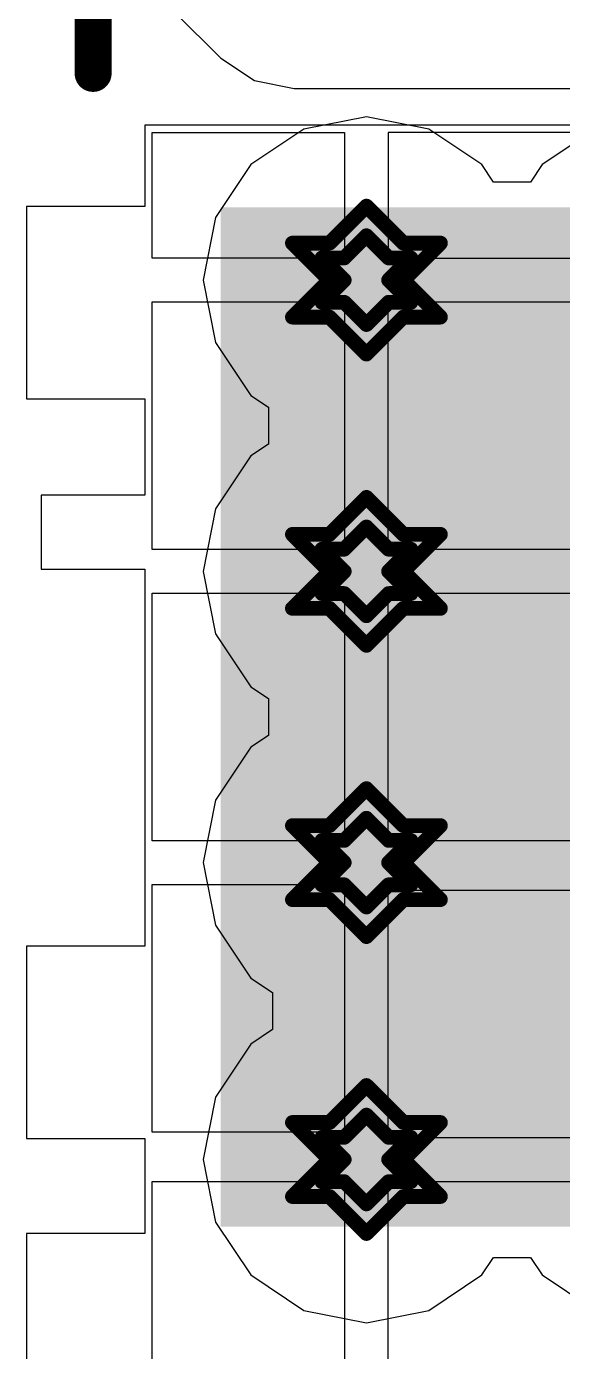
# Model space of a CAD drawing. Header units: millimetres. Extents: x 5 to 399, y 5 to 287.
# Drawn here: x 208.13 to 209.97, y 158.764 to 163.313 of the extents above; entities that cross this region are included whole.
import ezdxf

# ---------------------------------------------------------------- set-up
doc = ezdxf.new("R2010")
doc.units = ezdxf.units.MM
for name, color, linetype in [('DrillDrawing', 1, 'Continuous'), ('MidLayer1', 16, 'Continuous'), ('MidLayer2', 76, 'Continuous'), ('TopLayer', 1, 'Continuous'), ('TopOverlay', 2, 'Continuous'), ('TopPaste', 8, 'Continuous'), ('TopSolder', 216, 'Continuous')]:
    doc.layers.add(name, color=color, linetype=linetype)

# ---------------------------------------------------------------- blocks, each defined once
blk = doc.blocks.new('PQFN_8_MULTI_291')
at = {"layer": 'TopLayer'}
for p, q in [((2.667, 1.7732), (2.667, 2.586)), ((2.2606, 1.4478), (2.2606, 1.7732)), ((2.2606, 1.7732), (2.667, 1.7732)), ((2.667, 1.4478), (2.2606, 1.4478)), ((2.667, 0.7874), (2.667, 1.4478)), ((2.2606, -0.508), (2.2606, 0.7874)), ((2.2606, 0.7874), (2.667, 0.7874)), ((2.6162, -0.508), (2.2606, -0.508)), ((2.6162, -0.762), (2.6162, -0.508)), ((2.2606, -1.0922), (2.2606, -0.762)), ((2.2606, -0.762), (2.6162, -0.762)), ((2.667, -1.0922), (2.2606, -1.0922)), ((2.667, -1.7526), (2.667, -1.0922)), ((2.2605, -2.032), (2.2605, -1.7526)), ((2.2605, -1.7526), (2.667, -1.7526)), ((-2.2605, -2.032), (2.2605, -2.032))]:
    blk.add_line(p, q, dxfattribs=at)
blk.add_solid([(-2, -1.75), (2, -1.75), (-2, 1.75), (2, 1.75)], dxfattribs=at)
at = {"layer": 'TopOverlay', "const_width": 0.127}
blk.add_lwpolyline([(2.4384, -2.2098), (2.4384, -2.667)], dxfattribs=at)
at = {"layer": 'TopOverlay', "const_width": 0.0635}
blk.add_lwpolyline([(2.4066, -2.2098, 1), (2.4701, -2.2098, 1)], format="xyb", close=True, dxfattribs=at)
at = {"layer": 'TopPaste'}
for p, q in [((1.425, 2.4444), (1.425, 1.5944)), ((1.575, 1.5944), (1.575, 2.4444)), ((2.2352, 2.4444), (2.2352, 1.5944)), ((1.425, 1.5944), (0.575, 1.5944)), ((2.2352, 1.5944), (1.575, 1.5944)), ((0.575, 1.4444), (1.425, 1.4444)), ((1.425, 1.4444), (1.425, 0.5944)), ((1.575, 0.575), (1.575, 1.425)), ((1.575, 1.425), (2.2352, 1.425)), ((2.2352, 1.425), (2.2352, 0.575)), ((1.425, 0.5944), (0.575, 0.5944)), ((2.2352, 0.575), (1.575, 0.575)), ((0.575, 0.425), (1.425, 0.425)), ((1.425, 0.425), (1.425, -0.425)), ((1.575, -0.425), (1.575, 0.425)), ((1.575, 0.425), (2.2352, 0.425)), ((2.2352, 0.425), (2.2352, -0.425)), ((1.425, -0.425), (0.575, -0.425)), ((2.2352, -0.425), (1.575, -0.425)), ((0.575, -0.575), (1.425, -0.575)), ((1.425, -0.575), (1.425, -1.425)), ((1.575, -1.425), (1.575, -0.575)), ((1.575, -0.575), (2.2352, -0.575)), ((2.2352, -0.575), (2.2352, -1.425)), ((1.425, -1.425), (0.575, -1.425)), ((2.2352, -1.425), (1.575, -1.425)), ((1.425, -1.575), (0.575, -1.575)), ((1.425, -2.0066), (1.425, -1.575)), ((1.575, -2.0066), (1.575, -1.575)), ((1.575, -1.575), (2.2352, -1.575)), ((2.2352, -1.575), (2.2352, -2.0066)), ((0.575, -2.0066), (1.425, -2.0066)), ((2.2352, -2.0066), (1.575, -2.0066))]:
    blk.add_line(p, q, dxfattribs=at)
at = {"layer": 'TopSolder'}
blk.add_solid([(-2, -1.75), (2, -1.75), (-2, 1.75), (2, 1.75)], dxfattribs=at)

msp = doc.modelspace()

# ---------------------------------------------------------------- linework, layer by layer
at = {"layer": 'DrillDrawing', "const_width": 0.0508}
for points in [[(209.17, 162.5696), (209.297, 162.6966)], [(209.297, 162.6966), (209.424, 162.5696)], [(209.2208, 162.5188), (209.297, 162.595)], [(209.297, 162.595), (209.3732, 162.5188)], [(209.043, 162.5696), (209.17, 162.4426)], [(209.043, 162.5696), (209.17, 162.5696)], [(209.424, 162.5696), (209.551, 162.5696)], [(209.424, 162.4426), (209.551, 162.5696)], [(209.1446, 162.5188), (209.2208, 162.4426)], [(209.1446, 162.5188), (209.2208, 162.5188)], [(209.3732, 162.5188), (209.4494, 162.5188)], [(209.3732, 162.4426), (209.4494, 162.5188)], [(209.043, 162.3156), (209.17, 162.4426)], [(209.1446, 162.3664), (209.2208, 162.4426)], [(209.3732, 162.4426), (209.4494, 162.3664)], [(209.424, 162.4426), (209.551, 162.3156)], [(209.1446, 162.3664), (209.2208, 162.3664)], [(209.2208, 162.3664), (209.297, 162.2902)], [(209.297, 162.2902), (209.3732, 162.3664)], [(209.3732, 162.3664), (209.4494, 162.3664)], [(209.043, 162.3156), (209.17, 162.3156)], [(209.17, 162.3156), (209.297, 162.1886)], [(209.297, 162.1886), (209.424, 162.3156)], [(209.424, 162.3156), (209.551, 162.3156)], [(209.17, 161.5696), (209.297, 161.6966)], [(209.297, 161.6966), (209.424, 161.5696)], [(209.043, 161.5696), (209.17, 161.4426)], [(209.043, 161.5696), (209.17, 161.5696)], [(209.2208, 161.5188), (209.297, 161.595)], [(209.297, 161.595), (209.3732, 161.5188)], [(209.424, 161.5696), (209.551, 161.5696)], [(209.424, 161.4426), (209.551, 161.5696)], [(209.1446, 161.5188), (209.2208, 161.4426)], [(209.1446, 161.5188), (209.2208, 161.5188)], [(209.3732, 161.5188), (209.4494, 161.5188)], [(209.3732, 161.4426), (209.4494, 161.5188)], [(209.043, 161.3156), (209.17, 161.4426)], [(209.1446, 161.3664), (209.2208, 161.4426)], [(209.3732, 161.4426), (209.4494, 161.3664)], [(209.424, 161.4426), (209.551, 161.3156)], [(209.1446, 161.3664), (209.2208, 161.3664)], [(209.2208, 161.3664), (209.297, 161.2902)], [(209.297, 161.2902), (209.3732, 161.3664)], [(209.3732, 161.3664), (209.4494, 161.3664)], [(209.043, 161.3156), (209.17, 161.3156)], [(209.17, 161.3156), (209.297, 161.1886)], [(209.297, 161.1886), (209.424, 161.3156)], [(209.424, 161.3156), (209.551, 161.3156)], [(209.17, 160.5696), (209.297, 160.6966)], [(209.297, 160.6966), (209.424, 160.5696)], [(209.043, 160.5696), (209.17, 160.4426)], [(209.043, 160.5696), (209.17, 160.5696)], [(209.2208, 160.5188), (209.297, 160.595)], [(209.297, 160.595), (209.3732, 160.5188)], [(209.424, 160.5696), (209.551, 160.5696)], [(209.424, 160.4426), (209.551, 160.5696)], [(209.1446, 160.5188), (209.2208, 160.4426)], [(209.1446, 160.5188), (209.2208, 160.5188)], [(209.3732, 160.5188), (209.4494, 160.5188)], [(209.3732, 160.4426), (209.4494, 160.5188)], [(209.043, 160.3156), (209.17, 160.4426)], [(209.1446, 160.3664), (209.2208, 160.4426)], [(209.3732, 160.4426), (209.4494, 160.3664)], [(209.424, 160.4426), (209.551, 160.3156)], [(209.1446, 160.3664), (209.2208, 160.3664)], [(209.2208, 160.3664), (209.297, 160.2902)], [(209.297, 160.2902), (209.3732, 160.3664)], [(209.3732, 160.3664), (209.4494, 160.3664)], [(209.043, 160.3156), (209.17, 160.3156)], [(209.17, 160.3156), (209.297, 160.1886)], [(209.297, 160.1886), (209.424, 160.3156)], [(209.424, 160.3156), (209.551, 160.3156)], [(209.17, 159.5502), (209.297, 159.6772)], [(209.297, 159.6772), (209.424, 159.5502)], [(209.2208, 159.4994), (209.297, 159.5756)], [(209.297, 159.5756), (209.3732, 159.4994)], [(209.043, 159.5502), (209.17, 159.4232)], [(209.043, 159.5502), (209.17, 159.5502)], [(209.424, 159.5502), (209.551, 159.5502)], [(209.424, 159.4232), (209.551, 159.5502)], [(209.1446, 159.4994), (209.2208, 159.4232)], [(209.1446, 159.4994), (209.2208, 159.4994)], [(209.3732, 159.4994), (209.4494, 159.4994)], [(209.3732, 159.4232), (209.4494, 159.4994)], [(209.043, 159.2962), (209.17, 159.4232)], [(209.1446, 159.347), (209.2208, 159.4232)], [(209.3732, 159.4232), (209.4494, 159.347)], [(209.424, 159.4232), (209.551, 159.2962)], [(209.1446, 159.347), (209.2208, 159.347)], [(209.2208, 159.347), (209.297, 159.2708)], [(209.297, 159.2708), (209.3732, 159.347)], [(209.3732, 159.347), (209.4494, 159.347)], [(209.043, 159.2962), (209.17, 159.2962)], [(209.17, 159.2962), (209.297, 159.1692)], [(209.297, 159.1692), (209.424, 159.2962)], [(209.424, 159.2962), (209.551, 159.2962)]]:
    msp.add_lwpolyline(points, dxfattribs=at)
at = {"layer": 'DrillDrawing', "const_width": 0.0254}
for points in [[(209.2843, 162.6966, 1), (209.3097, 162.6966, 1)], [(209.2843, 162.6966, 1), (209.3097, 162.6966, 1)], [(209.2843, 162.595, 1), (209.3097, 162.595, 1)], [(209.2843, 162.595, 1), (209.3097, 162.595, 1)], [(209.0303, 162.5696, 1), (209.0557, 162.5696, 1)], [(209.0303, 162.5696, 1), (209.0557, 162.5696, 1)], [(209.1573, 162.5696, 1), (209.1827, 162.5696, 1)], [(209.1573, 162.5696, 1), (209.1827, 162.5696, 1)], [(209.4113, 162.5696, 1), (209.4367, 162.5696, 1)], [(209.4113, 162.5696, 1), (209.4367, 162.5696, 1)], [(209.5383, 162.5696, 1), (209.5637, 162.5696, 1)], [(209.5383, 162.5696, 1), (209.5637, 162.5696, 1)], [(209.1319, 162.5188, 1), (209.1573, 162.5188, 1)], [(209.1319, 162.5188, 1), (209.1573, 162.5188, 1)], [(209.2081, 162.5188, 1), (209.2335, 162.5188, 1)], [(209.2081, 162.5188, 1), (209.2335, 162.5188, 1)], [(209.3605, 162.5188, 1), (209.3859, 162.5188, 1)], [(209.3605, 162.5188, 1), (209.3859, 162.5188, 1)], [(209.4367, 162.5188, 1), (209.4621, 162.5188, 1)], [(209.4367, 162.5188, 1), (209.4621, 162.5188, 1)], [(209.1573, 162.4426, 1), (209.1827, 162.4426, 1)], [(209.1573, 162.4426, 1), (209.1827, 162.4426, 1)], [(209.2081, 162.4426, 1), (209.2335, 162.4426, 1)], [(209.2081, 162.4426, 1), (209.2335, 162.4426, 1)], [(209.3605, 162.4426, 1), (209.3859, 162.4426, 1)], [(209.3605, 162.4426, 1), (209.3859, 162.4426, 1)], [(209.4113, 162.4426, 1), (209.4367, 162.4426, 1)], [(209.4113, 162.4426, 1), (209.4367, 162.4426, 1)], [(209.1319, 162.3664, 1), (209.1573, 162.3664, 1)], [(209.1319, 162.3664, 1), (209.1573, 162.3664, 1)], [(209.2081, 162.3664, 1), (209.2335, 162.3664, 1)], [(209.2081, 162.3664, 1), (209.2335, 162.3664, 1)], [(209.3605, 162.3664, 1), (209.3859, 162.3664, 1)], [(209.3605, 162.3664, 1), (209.3859, 162.3664, 1)], [(209.4367, 162.3664, 1), (209.4621, 162.3664, 1)], [(209.4367, 162.3664, 1), (209.4621, 162.3664, 1)], [(209.0303, 162.3156, 1), (209.0557, 162.3156, 1)], [(209.0303, 162.3156, 1), (209.0557, 162.3156, 1)], [(209.1573, 162.3156, 1), (209.1827, 162.3156, 1)], [(209.1573, 162.3156, 1), (209.1827, 162.3156, 1)], [(209.4113, 162.3156, 1), (209.4367, 162.3156, 1)], [(209.4113, 162.3156, 1), (209.4367, 162.3156, 1)], [(209.5383, 162.3156, 1), (209.5637, 162.3156, 1)], [(209.5383, 162.3156, 1), (209.5637, 162.3156, 1)], [(209.2843, 162.2902, 1), (209.3097, 162.2902, 1)], [(209.2843, 162.2902, 1), (209.3097, 162.2902, 1)], [(209.2843, 162.1886, 1), (209.3097, 162.1886, 1)], [(209.2843, 162.1886, 1), (209.3097, 162.1886, 1)], [(209.2843, 161.6966, 1), (209.3097, 161.6966, 1)], [(209.2843, 161.6966, 1), (209.3097, 161.6966, 1)], [(209.0303, 161.5696, 1), (209.0557, 161.5696, 1)], [(209.0303, 161.5696, 1), (209.0557, 161.5696, 1)], [(209.1573, 161.5696, 1), (209.1827, 161.5696, 1)], [(209.1573, 161.5696, 1), (209.1827, 161.5696, 1)], [(209.2843, 161.595, 1), (209.3097, 161.595, 1)], [(209.2843, 161.595, 1), (209.3097, 161.595, 1)], [(209.4113, 161.5696, 1), (209.4367, 161.5696, 1)], [(209.4113, 161.5696, 1), (209.4367, 161.5696, 1)], [(209.5383, 161.5696, 1), (209.5637, 161.5696, 1)], [(209.5383, 161.5696, 1), (209.5637, 161.5696, 1)], [(209.1319, 161.5188, 1), (209.1573, 161.5188, 1)], [(209.1319, 161.5188, 1), (209.1573, 161.5188, 1)], [(209.2081, 161.5188, 1), (209.2335, 161.5188, 1)], [(209.2081, 161.5188, 1), (209.2335, 161.5188, 1)], [(209.3605, 161.5188, 1), (209.3859, 161.5188, 1)], [(209.3605, 161.5188, 1), (209.3859, 161.5188, 1)], [(209.4367, 161.5188, 1), (209.4621, 161.5188, 1)], [(209.4367, 161.5188, 1), (209.4621, 161.5188, 1)], [(209.1573, 161.4426, 1), (209.1827, 161.4426, 1)], [(209.1573, 161.4426, 1), (209.1827, 161.4426, 1)], [(209.2081, 161.4426, 1), (209.2335, 161.4426, 1)], [(209.2081, 161.4426, 1), (209.2335, 161.4426, 1)], [(209.3605, 161.4426, 1), (209.3859, 161.4426, 1)], [(209.3605, 161.4426, 1), (209.3859, 161.4426, 1)], [(209.4113, 161.4426, 1), (209.4367, 161.4426, 1)], [(209.4113, 161.4426, 1), (209.4367, 161.4426, 1)], [(209.1319, 161.3664, 1), (209.1573, 161.3664, 1)], [(209.1319, 161.3664, 1), (209.1573, 161.3664, 1)], [(209.2081, 161.3664, 1), (209.2335, 161.3664, 1)], [(209.2081, 161.3664, 1), (209.2335, 161.3664, 1)], [(209.3605, 161.3664, 1), (209.3859, 161.3664, 1)], [(209.3605, 161.3664, 1), (209.3859, 161.3664, 1)], [(209.4367, 161.3664, 1), (209.4621, 161.3664, 1)], [(209.4367, 161.3664, 1), (209.4621, 161.3664, 1)], [(209.0303, 161.3156, 1), (209.0557, 161.3156, 1)], [(209.0303, 161.3156, 1), (209.0557, 161.3156, 1)], [(209.1573, 161.3156, 1), (209.1827, 161.3156, 1)], [(209.1573, 161.3156, 1), (209.1827, 161.3156, 1)], [(209.4113, 161.3156, 1), (209.4367, 161.3156, 1)], [(209.4113, 161.3156, 1), (209.4367, 161.3156, 1)], [(209.5383, 161.3156, 1), (209.5637, 161.3156, 1)], [(209.5383, 161.3156, 1), (209.5637, 161.3156, 1)], [(209.2843, 161.2902, 1), (209.3097, 161.2902, 1)], [(209.2843, 161.2902, 1), (209.3097, 161.2902, 1)], [(209.2843, 161.1886, 1), (209.3097, 161.1886, 1)], [(209.2843, 161.1886, 1), (209.3097, 161.1886, 1)], [(209.2843, 160.6966, 1), (209.3097, 160.6966, 1)], [(209.2843, 160.6966, 1), (209.3097, 160.6966, 1)], [(209.0303, 160.5696, 1), (209.0557, 160.5696, 1)], [(209.0303, 160.5696, 1), (209.0557, 160.5696, 1)], [(209.1573, 160.5696, 1), (209.1827, 160.5696, 1)], [(209.1573, 160.5696, 1), (209.1827, 160.5696, 1)], [(209.2843, 160.595, 1), (209.3097, 160.595, 1)], [(209.2843, 160.595, 1), (209.3097, 160.595, 1)], [(209.4113, 160.5696, 1), (209.4367, 160.5696, 1)], [(209.4113, 160.5696, 1), (209.4367, 160.5696, 1)], [(209.5383, 160.5696, 1), (209.5637, 160.5696, 1)], [(209.5383, 160.5696, 1), (209.5637, 160.5696, 1)], [(209.1319, 160.5188, 1), (209.1573, 160.5188, 1)], [(209.1319, 160.5188, 1), (209.1573, 160.5188, 1)], [(209.2081, 160.5188, 1), (209.2335, 160.5188, 1)], [(209.2081, 160.5188, 1), (209.2335, 160.5188, 1)], [(209.3605, 160.5188, 1), (209.3859, 160.5188, 1)], [(209.3605, 160.5188, 1), (209.3859, 160.5188, 1)], [(209.4367, 160.5188, 1), (209.4621, 160.5188, 1)], [(209.4367, 160.5188, 1), (209.4621, 160.5188, 1)], [(209.1573, 160.4426, 1), (209.1827, 160.4426, 1)], [(209.1573, 160.4426, 1), (209.1827, 160.4426, 1)], [(209.2081, 160.4426, 1), (209.2335, 160.4426, 1)], [(209.2081, 160.4426, 1), (209.2335, 160.4426, 1)], [(209.3605, 160.4426, 1), (209.3859, 160.4426, 1)], [(209.3605, 160.4426, 1), (209.3859, 160.4426, 1)], [(209.4113, 160.4426, 1), (209.4367, 160.4426, 1)], [(209.4113, 160.4426, 1), (209.4367, 160.4426, 1)], [(209.1319, 160.3664, 1), (209.1573, 160.3664, 1)], [(209.1319, 160.3664, 1), (209.1573, 160.3664, 1)], [(209.2081, 160.3664, 1), (209.2335, 160.3664, 1)], [(209.2081, 160.3664, 1), (209.2335, 160.3664, 1)], [(209.3605, 160.3664, 1), (209.3859, 160.3664, 1)], [(209.3605, 160.3664, 1), (209.3859, 160.3664, 1)], [(209.4367, 160.3664, 1), (209.4621, 160.3664, 1)], [(209.4367, 160.3664, 1), (209.4621, 160.3664, 1)], [(209.0303, 160.3156, 1), (209.0557, 160.3156, 1)], [(209.0303, 160.3156, 1), (209.0557, 160.3156, 1)], [(209.1573, 160.3156, 1), (209.1827, 160.3156, 1)], [(209.1573, 160.3156, 1), (209.1827, 160.3156, 1)], [(209.4113, 160.3156, 1), (209.4367, 160.3156, 1)], [(209.4113, 160.3156, 1), (209.4367, 160.3156, 1)], [(209.5383, 160.3156, 1), (209.5637, 160.3156, 1)], [(209.5383, 160.3156, 1), (209.5637, 160.3156, 1)], [(209.2843, 160.2902, 1), (209.3097, 160.2902, 1)], [(209.2843, 160.2902, 1), (209.3097, 160.2902, 1)], [(209.2843, 160.1886, 1), (209.3097, 160.1886, 1)], [(209.2843, 160.1886, 1), (209.3097, 160.1886, 1)], [(209.2843, 159.6772, 1), (209.3097, 159.6772, 1)], [(209.2843, 159.6772, 1), (209.3097, 159.6772, 1)], [(209.2843, 159.5756, 1), (209.3097, 159.5756, 1)], [(209.2843, 159.5756, 1), (209.3097, 159.5756, 1)], [(209.0303, 159.5502, 1), (209.0557, 159.5502, 1)], [(209.0303, 159.5502, 1), (209.0557, 159.5502, 1)], [(209.1573, 159.5502, 1), (209.1827, 159.5502, 1)], [(209.1573, 159.5502, 1), (209.1827, 159.5502, 1)], [(209.4113, 159.5502, 1), (209.4367, 159.5502, 1)], [(209.4113, 159.5502, 1), (209.4367, 159.5502, 1)], [(209.5383, 159.5502, 1), (209.5637, 159.5502, 1)], [(209.5383, 159.5502, 1), (209.5637, 159.5502, 1)], [(209.1319, 159.4994, 1), (209.1573, 159.4994, 1)], [(209.1319, 159.4994, 1), (209.1573, 159.4994, 1)], [(209.2081, 159.4994, 1), (209.2335, 159.4994, 1)], [(209.2081, 159.4994, 1), (209.2335, 159.4994, 1)], [(209.3605, 159.4994, 1), (209.3859, 159.4994, 1)], [(209.3605, 159.4994, 1), (209.3859, 159.4994, 1)], [(209.4367, 159.4994, 1), (209.4621, 159.4994, 1)], [(209.4367, 159.4994, 1), (209.4621, 159.4994, 1)], [(209.1573, 159.4232, 1), (209.1827, 159.4232, 1)], [(209.1573, 159.4232, 1), (209.1827, 159.4232, 1)], [(209.2081, 159.4232, 1), (209.2335, 159.4232, 1)], [(209.2081, 159.4232, 1), (209.2335, 159.4232, 1)], [(209.3605, 159.4232, 1), (209.3859, 159.4232, 1)], [(209.3605, 159.4232, 1), (209.3859, 159.4232, 1)], [(209.4113, 159.4232, 1), (209.4367, 159.4232, 1)], [(209.4113, 159.4232, 1), (209.4367, 159.4232, 1)], [(209.1319, 159.347, 1), (209.1573, 159.347, 1)], [(209.1319, 159.347, 1), (209.1573, 159.347, 1)], [(209.2081, 159.347, 1), (209.2335, 159.347, 1)], [(209.2081, 159.347, 1), (209.2335, 159.347, 1)], [(209.3605, 159.347, 1), (209.3859, 159.347, 1)], [(209.3605, 159.347, 1), (209.3859, 159.347, 1)], [(209.4367, 159.347, 1), (209.4621, 159.347, 1)], [(209.4367, 159.347, 1), (209.4621, 159.347, 1)], [(209.0303, 159.2962, 1), (209.0557, 159.2962, 1)], [(209.0303, 159.2962, 1), (209.0557, 159.2962, 1)], [(209.1573, 159.2962, 1), (209.1827, 159.2962, 1)], [(209.1573, 159.2962, 1), (209.1827, 159.2962, 1)], [(209.4113, 159.2962, 1), (209.4367, 159.2962, 1)], [(209.4113, 159.2962, 1), (209.4367, 159.2962, 1)], [(209.5383, 159.2962, 1), (209.5637, 159.2962, 1)], [(209.5383, 159.2962, 1), (209.5637, 159.2962, 1)], [(209.2843, 159.2708, 1), (209.3097, 159.2708, 1)], [(209.2843, 159.2708, 1), (209.3097, 159.2708, 1)], [(209.2843, 159.1692, 1), (209.3097, 159.1692, 1)], [(209.2843, 159.1692, 1), (209.3097, 159.1692, 1)]]:
    msp.add_lwpolyline(points, format="xyb", close=True, dxfattribs=at)
at = {"layer": 'MidLayer1'}
for p, q in [((209.0824, 162.9607), (208.9005, 162.8391)), ((209.297, 163.0034), (209.0824, 162.9607)), ((209.5116, 162.9607), (209.297, 163.0034)), ((209.6935, 162.8391), (209.5116, 162.9607)), ((210.0824, 162.9607), (209.9005, 162.8391)), ((208.9005, 162.8391), (208.7789, 162.6572)), ((209.7335, 162.7793), (209.6935, 162.8391)), ((209.9005, 162.8391), (209.8605, 162.7793)), ((209.8605, 162.7793), (209.7335, 162.7793)), ((208.7789, 162.6572), (208.7362, 162.4426)), ((208.7362, 162.4426), (208.7789, 162.228)), ((208.7789, 162.228), (208.9005, 162.0461)), ((208.9005, 162.0461), (208.9603, 162.0061)), ((208.9603, 162.0061), (208.9603, 161.8791)), ((208.9603, 161.8791), (208.9005, 161.8391)), ((208.9005, 161.8391), (208.7789, 161.6572)), ((208.7789, 161.6572), (208.7362, 161.4426)), ((208.7362, 161.4426), (208.7789, 161.228)), ((208.7789, 161.228), (208.9005, 161.0461)), ((208.9005, 161.0461), (208.9603, 161.0061)), ((208.9603, 161.0061), (208.9603, 160.8791)), ((208.9603, 160.8791), (208.9005, 160.8391)), ((208.9005, 160.8391), (208.7789, 160.6572)), ((208.7789, 160.6572), (208.7362, 160.4426)), ((208.7362, 160.4426), (208.7789, 160.228)), ((208.7789, 160.228), (208.9005, 160.0461)), ((208.9005, 160.0461), (208.9748, 159.9964)), ((208.9748, 159.9964), (208.9748, 159.8694)), ((208.9748, 159.8694), (208.9005, 159.8197)), ((208.9005, 159.8197), (208.7789, 159.6378)), ((208.7789, 159.6378), (208.7362, 159.4232)), ((208.7362, 159.4232), (208.7789, 159.2086)), ((208.7789, 159.2086), (208.9005, 159.0267)), ((209.6935, 159.0267), (209.7335, 159.0865)), ((209.7335, 159.0865), (209.8605, 159.0865)), ((209.8605, 159.0865), (209.9005, 159.0267)), ((208.9005, 159.0267), (209.0824, 158.9051)), ((209.5116, 158.9051), (209.6935, 159.0267)), ((209.9005, 159.0267), (210.0824, 158.9051)), ((209.0824, 158.9051), (209.297, 158.8624)), ((209.297, 158.8624), (209.5116, 158.9051))]:
    msp.add_line(p, q, dxfattribs=at)
at = {"layer": 'MidLayer2'}
for p, q in [((209.0824, 162.9607), (208.9005, 162.8391)), ((209.297, 163.0034), (209.0824, 162.9607)), ((209.5116, 162.9607), (209.297, 163.0034)), ((209.6935, 162.8391), (209.5116, 162.9607)), ((210.0824, 162.9607), (209.9005, 162.8391)), ((208.9005, 162.8391), (208.7789, 162.6572)), ((209.7335, 162.7793), (209.6935, 162.8391)), ((209.9005, 162.8391), (209.8605, 162.7793)), ((209.8605, 162.7793), (209.7335, 162.7793)), ((208.7789, 162.6572), (208.7362, 162.4426)), ((208.7362, 162.4426), (208.7789, 162.228)), ((208.7789, 162.228), (208.9005, 162.0461)), ((208.9005, 162.0461), (208.9603, 162.0061)), ((208.9603, 162.0061), (208.9603, 161.8791)), ((208.9603, 161.8791), (208.9005, 161.8391)), ((208.9005, 161.8391), (208.7789, 161.6572)), ((208.7789, 161.6572), (208.7362, 161.4426)), ((208.7362, 161.4426), (208.7789, 161.228)), ((208.7789, 161.228), (208.9005, 161.0461)), ((208.9005, 161.0461), (208.9603, 161.0061)), ((208.9603, 161.0061), (208.9603, 160.8791)), ((208.9603, 160.8791), (208.9005, 160.8391)), ((208.9005, 160.8391), (208.7789, 160.6572)), ((208.7789, 160.6572), (208.7362, 160.4426)), ((208.7362, 160.4426), (208.7789, 160.228)), ((208.7789, 160.228), (208.9005, 160.0461)), ((208.9005, 160.0461), (208.9748, 159.9964)), ((208.9748, 159.9964), (208.9748, 159.8694)), ((208.9748, 159.8694), (208.9005, 159.8197)), ((208.9005, 159.8197), (208.7789, 159.6378)), ((208.7789, 159.6378), (208.7362, 159.4232)), ((208.7362, 159.4232), (208.7789, 159.2086)), ((208.7789, 159.2086), (208.9005, 159.0267)), ((209.6935, 159.0267), (209.7335, 159.0865)), ((209.7335, 159.0865), (209.8605, 159.0865)), ((209.8605, 159.0865), (209.9005, 159.0267)), ((208.9005, 159.0267), (209.0824, 158.9051)), ((209.5116, 158.9051), (209.6935, 159.0267)), ((209.9005, 159.0267), (210.0824, 158.9051)), ((209.0824, 158.9051), (209.297, 158.8624)), ((209.297, 158.8624), (209.5116, 158.9051))]:
    msp.add_line(p, q, dxfattribs=at)
at = {"layer": 'TopLayer'}
for p, q in [((208.6397, 163.362), (208.7968, 163.2049)), ((208.7968, 163.2049), (208.9126, 163.1275)), ((208.9126, 163.1275), (209.0491, 163.1003)), ((209.0491, 163.1003), (213.3704, 163.1003))]:
    msp.add_line(p, q, dxfattribs=at)

# ---------------------------------------------------------------- block references
at = {"rotation": 180}
msp.add_blockref('PQFN_8_MULTI_291', (210.797, 160.9426), dxfattribs=at)

doc.saveas('drawing.dxf')
